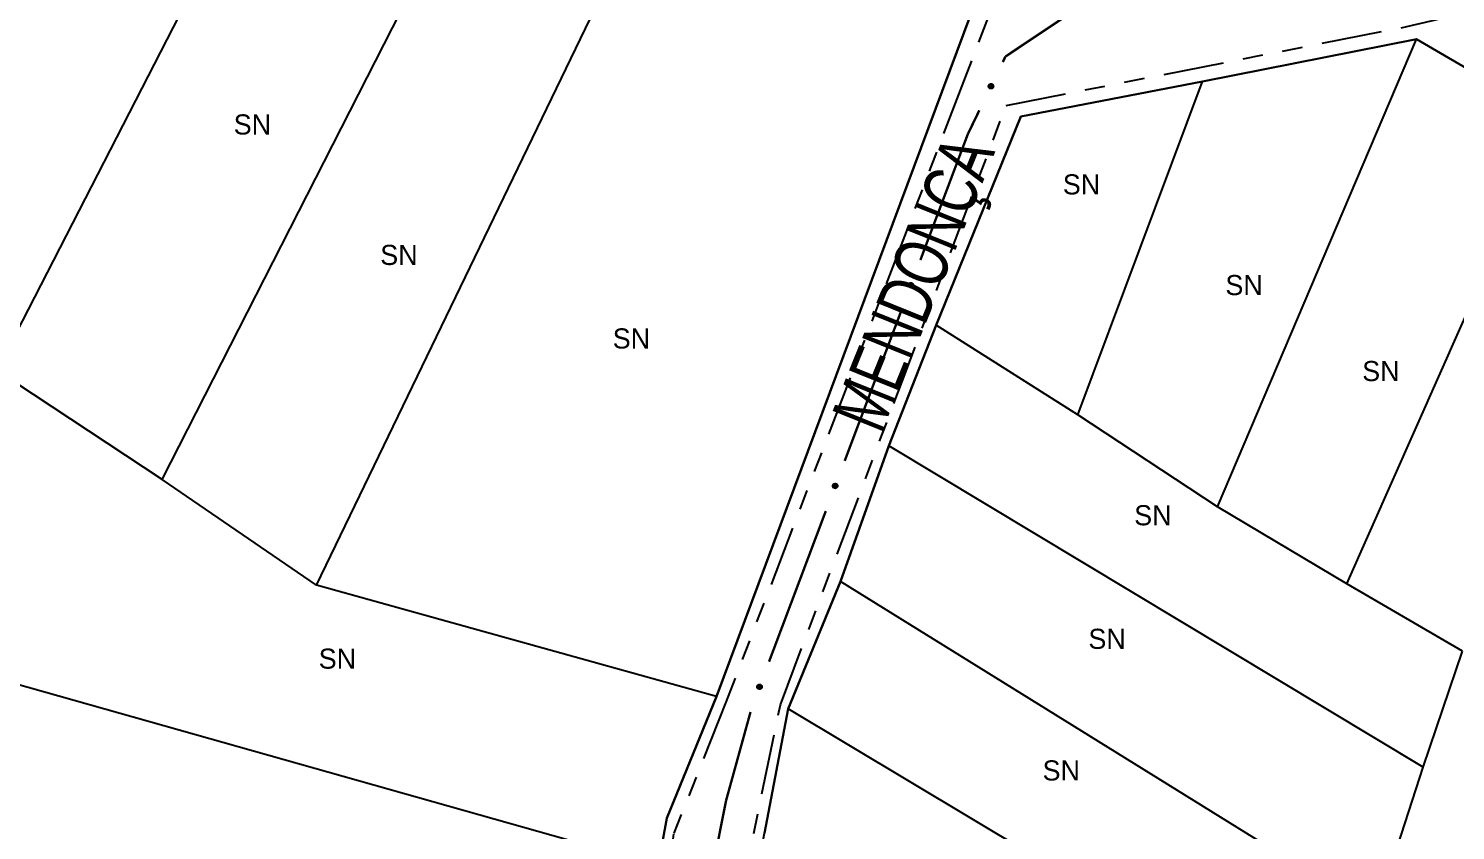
# Model space of a CAD drawing. Extents: x 207981 to 210201, y 4876477 to 4878908.
# Drawn here: x 209591.7 to 209698, y 4877076.3 to 4877136.1 of the extents above; entities that cross this region are included whole.
import ezdxf
from ezdxf.enums import TextEntityAlignment as Align

# ---------------------------------------------------------------- set-up
doc = ezdxf.new("R2010")
doc.units = 0
doc.header["$LTSCALE"] = 1.5
doc.header["$MEASUREMENT"] = 0
doc.linetypes.add('TRACO_25', pattern=[8, 3, -1, 1, -1, 1, -1])
for name, color, linetype in [('CD_MALHA_LOTES', 7, 'CONTINUOUS'), ('RU-QUADRA', 210, 'CONTINUOUS'), ('SV-EIXO-RUA-N-PAV', 6, 'CONTINUOUS'), ('SV-RUA-NAO-PAV', 7, 'CONTINUOUS'), ('SV-TXT-RUA-N-PAV', 7, 'CONTINUOUS'), ('Th_NmrPort', 1, 'CONTINUOUS')]:
    doc.layers.add(name, color=color, linetype=linetype)
doc.styles.add('ARIAL', font='ARIAL.SHX')

msp = doc.modelspace()

# ---------------------------------------------------------------- linework, layer by layer
at = {"layer": 'CD_MALHA_LOTES', "linetype": 'Continuous', "flags": 128}
for points in [[(209589.334655, 4877110.632525), (209616.591013, 4877163.708256)], [(209601.664912, 4877102.520514), (209629.013978, 4877156.198851)], [(209613.160791, 4877094.640274), (209639.629125, 4877149.477471)], [(209642.966638, 4877086.342846), (209662.435465, 4877138.630553)], [(209695.115282, 4877135.339394), (209679.169385, 4877132.187298)], [(209680.28189, 4877100.480923), (209695.115282, 4877135.339394)], [(209705.313239, 4877129.406037), (209695.115282, 4877135.339394)], [(209679.169385, 4877132.187298), (209665.633915, 4877129.591454)], [(209669.898515, 4877107.341366), (209679.169385, 4877132.187298)], [(209665.633915, 4877129.591454), (209659.329723, 4877114.016393)], [(209689.923594, 4877094.732983), (209705.313239, 4877129.406037)], [(209659.329723, 4877114.016393), (209655.806793, 4877105.023649)], [(209669.898515, 4877107.341366), (209659.329723, 4877114.016393)], [(209601.664912, 4877102.520514), (209589.334655, 4877110.632525)], [(209680.28189, 4877100.480923), (209669.898515, 4877107.341366)], [(209655.806793, 4877105.023649), (209652.191153, 4877094.918401)], [(209695.625179, 4877081.05845), (209655.806793, 4877105.023649)], [(209613.160791, 4877094.640274), (209601.664912, 4877102.520514)], [(209689.923594, 4877094.732983), (209680.28189, 4877100.480923)], [(209652.191153, 4877094.918401), (209648.297388, 4877085.415759)], [(209692.102249, 4877070.165178), (209652.191153, 4877094.918401)], [(209642.966638, 4877086.342846), (209613.160791, 4877094.640274)], [(209698.545503, 4877089.726713), (209689.923594, 4877094.732983)], [(209638.609329, 4877073.734463), (209580.573683, 4877090.143903)], [(209695.625179, 4877081.05845), (209698.545503, 4877089.726713)], [(209638.609329, 4877073.734463), (209639.25829, 4877077.257393), (209642.966638, 4877086.342846)], [(209648.297388, 4877085.415759), (209646.535923, 4877076.144889)], [(209688.996507, 4877061.033371), (209648.297388, 4877085.415759)], [(209692.102249, 4877070.165178), (209695.625179, 4877081.05845)]]:
    msp.add_lwpolyline(points, dxfattribs=at)
at = {"layer": 'RU-QUADRA', "linetype": 'Continuous', "flags": 128}
for points in [[(209525.551069, 4877068.032878), (209535.285483, 4877082.634498), (209548.032929, 4877101.500718), (209562.495486, 4877129.823226), (209591.327892, 4877183.594272), (209596.565933, 4877180.627594), (209601.757621, 4877177.753624), (209608.061812, 4877174.601528), (209618.816021, 4877168.390045), (209616.591013, 4877163.708256), (209629.013978, 4877156.198851), (209639.629125, 4877149.477471), (209662.435465, 4877138.630553), (209642.966638, 4877086.342846), (209639.25829, 4877077.257393), (209638.609329, 4877073.734463)], [(209617.471745, 4876946.677189), (209620.345715, 4876957.98765), (209622.478015, 4876966.655914), (209624.98115, 4876976.761162), (209627.576993, 4876986.634639), (209630.821798, 4876998.964896), (209633.417642, 4877011.665988), (209635.735359, 4877023.208221), (209637.867659, 4877034.333265), (209640.092668, 4877043.743198), (209642.224968, 4877054.960951), (209644.310914, 4877064.417238), (209646.535923, 4877076.144889), (209648.297388, 4877085.415759), (209652.191153, 4877094.918401), (209655.806793, 4877105.023649), (209659.329723, 4877114.016393), (209665.633915, 4877129.591454), (209679.169385, 4877132.187298), (209695.115282, 4877135.339394), (209705.313239, 4877129.406037)]]:
    msp.add_lwpolyline(points, dxfattribs=at)
at = {"layer": 'SV-EIXO-RUA-N-PAV', "const_width": 0.18}
for points in [[(209664.492112, 4877134.049673), (209674.086506, 4877140.466363)], [(209664.292564, 4877133.637841), (209664.492112, 4877134.049673)], [(209661.689521, 4877128.265603), (209662.548381, 4877130.038144)], [(209658.154722, 4877118.878749), (209661.678827, 4877128.237205)], [(209661.678827, 4877128.237205), (209661.689521, 4877128.265603)], [(209652.516155, 4877103.905221), (209656.74508, 4877115.135367)], [(209646.877588, 4877088.931692), (209651.106513, 4877100.161838)], [(209643.681385, 4877078.594155), (209645.497783, 4877085.178599)], [(209642.671762, 4877073.524091), (209643.64826, 4877078.427809)], [(209643.64826, 4877078.427809), (209643.681385, 4877078.594155)]]:
    msp.add_lwpolyline(points, dxfattribs=at)
at = {"layer": 'SV-EIXO-RUA-N-PAV'}
for points in [[(209663.258757, 4877131.756691), (209663.242061, 4877131.802662), (209663.237113, 4877131.845585), (209663.243289, 4877131.882573), (209663.25727, 4877131.913835), (209663.275176, 4877131.944207), (209663.299984, 4877131.970846), (209663.334067, 4877131.994312), (209663.380064, 4877132.011384), (209663.424369, 4877132.013563), (209663.460956, 4877132.009448), (209663.494393, 4877131.996746), (209663.523607, 4877131.978858), (209663.550425, 4877131.952173), (209663.573869, 4877131.917401), (209663.589915, 4877131.870733), (209663.594478, 4877131.828619), (209663.587565, 4877131.792999), (209663.574582, 4877131.759464), (209663.555931, 4877131.728676), (209663.531428, 4877131.702667), (209663.496375, 4877131.679126), (209663.450104, 4877131.663898), (209663.408152, 4877131.658868), (209663.372445, 4877131.66528), (209663.339717, 4877131.678804), (209663.309036, 4877131.696393), (209663.28122, 4877131.720216), (209663.258757, 4877131.756691)], [(209657.296248, 4877116.911389), (209657.275442, 4877116.955651), (209657.266611, 4877116.997947), (209657.269399, 4877117.035343), (209657.280479, 4877117.067747), (209657.295549, 4877117.099621), (209657.317832, 4877117.128405), (209657.34964, 4877117.154874), (209657.393895, 4877117.176057), (209657.437817, 4877117.182256), (209657.474627, 4877117.181484), (209657.509081, 4877117.171876), (209657.5398, 4877117.156718), (209657.568933, 4877117.132582), (209657.595442, 4877117.100086), (209657.615665, 4877117.055071), (209657.624039, 4877117.013546), (209657.620393, 4877116.977445), (209657.610514, 4877116.942868), (209657.594739, 4877116.910511), (209657.572702, 4877116.882383), (209657.539935, 4877116.855752), (209657.495241, 4877116.83638), (209657.45392, 4877116.827555), (209657.417777, 4877116.830694), (209657.383955, 4877116.841186), (209657.351802, 4877116.855912), (209657.321935, 4877116.877107), (209657.296248, 4877116.911389)], [(209651.657681, 4877101.93786), (209651.636875, 4877101.982122), (209651.628044, 4877102.024418), (209651.630831, 4877102.061815), (209651.641912, 4877102.094219), (209651.656981, 4877102.126093), (209651.679265, 4877102.154877), (209651.711073, 4877102.181345), (209651.755327, 4877102.202528), (209651.79925, 4877102.208727), (209651.836059, 4877102.207956), (209651.870514, 4877102.198347), (209651.901233, 4877102.183189), (209651.930366, 4877102.159054), (209651.956874, 4877102.126557), (209651.977098, 4877102.081542), (209651.985472, 4877102.040017), (209651.981825, 4877102.003916), (209651.971946, 4877101.969339), (209651.956171, 4877101.936983), (209651.934135, 4877101.908854), (209651.901368, 4877101.882223), (209651.856673, 4877101.862851), (209651.815353, 4877101.854027), (209651.77921, 4877101.857165), (209651.745388, 4877101.867658), (209651.713235, 4877101.882384), (209651.683368, 4877101.903579), (209651.657681, 4877101.93786)], [(209646.019114, 4877086.964332), (209645.998307, 4877087.008594), (209645.989476, 4877087.050889), (209645.992264, 4877087.088286), (209646.003345, 4877087.12069), (209646.018414, 4877087.152564), (209646.040697, 4877087.181348), (209646.072506, 4877087.207816), (209646.11676, 4877087.229), (209646.160683, 4877087.235199), (209646.197492, 4877087.234427), (209646.231946, 4877087.224819), (209646.262665, 4877087.209661), (209646.291799, 4877087.185525), (209646.318307, 4877087.153029), (209646.338531, 4877087.108014), (209646.346904, 4877087.066489), (209646.343258, 4877087.030388), (209646.333379, 4877086.995811), (209646.317604, 4877086.963454), (209646.295568, 4877086.935326), (209646.2628, 4877086.908695), (209646.218106, 4877086.889323), (209646.176785, 4877086.880498), (209646.140643, 4877086.883637), (209646.106821, 4877086.894129), (209646.074667, 4877086.908855), (209646.044801, 4877086.93005), (209646.019114, 4877086.964332)]]:
    msp.add_lwpolyline(points, close=True, dxfattribs=at)
for points in [[(209663.237113, 4877131.845585), (209663.275176, 4877131.944207)], [(209663.239135, 4877131.827118), (209663.284607, 4877131.94913)], [(209663.242061, 4877131.802662), (209663.299984, 4877131.970846)], [(209663.25068, 4877131.782101), (209663.31418, 4877131.97574)], [(209663.258757, 4877131.756691), (209663.334067, 4877131.994312)], [(209663.271973, 4877131.738426), (209663.357222, 4877131.998856)], [(209663.28122, 4877131.720216), (209663.380064, 4877132.011384)], [(209663.297318, 4877131.712499), (209663.399821, 4877132.008541)], [(209663.309036, 4877131.696393), (209663.424369, 4877132.013563)], [(209663.325042, 4877131.691485), (209663.438888, 4877132.007806)], [(209663.339717, 4877131.678804), (209663.460956, 4877132.009448)], [(209663.357602, 4877131.674192), (209663.479259, 4877132.000375)], [(209663.372445, 4877131.66528), (209663.494393, 4877131.996746)], [(209663.392504, 4877131.664862), (209663.508135, 4877131.984867)], [(209663.408152, 4877131.658868), (209663.523607, 4877131.978858)], [(209663.430976, 4877131.6629), (209663.535898, 4877131.960802)], [(209663.450104, 4877131.663898), (209663.550425, 4877131.952173)], [(209663.473537, 4877131.675635), (209663.56128, 4877131.931824)], [(209663.496375, 4877131.679126), (209663.573869, 4877131.917401)], [(209663.514161, 4877131.69689), (209663.578927, 4877131.886883)], [(209663.531428, 4877131.702667), (209663.589915, 4877131.870733)], [(209663.545, 4877131.719854), (209663.58984, 4877131.843689)], [(209663.555931, 4877131.728676), (209663.594478, 4877131.828619)], [(209657.266611, 4877116.997947), (209657.295549, 4877117.099621)], [(209657.270304, 4877116.97974), (209657.304494, 4877117.105381)], [(209657.275442, 4877116.955651), (209657.317832, 4877117.128405)], [(209657.285895, 4877116.935959), (209657.331524, 4877117.13457)], [(209657.296248, 4877116.911389), (209657.34964, 4877117.154874)], [(209657.311071, 4877116.894401), (209657.372286, 4877117.161504)], [(209657.321935, 4877116.877107), (209657.393895, 4877117.176057)], [(209657.338668, 4877116.870887), (209657.413828, 4877117.175022)], [(209657.351802, 4877116.855912), (209657.437817, 4877117.182256)], [(209657.368188, 4877116.85248), (209657.4528, 4877117.177843)], [(209657.383955, 4877116.841186), (209657.474627, 4877117.181484)], [(209657.402186, 4877116.838219), (209657.493679, 4877117.174114)], [(209657.417777, 4877116.830694), (209657.509081, 4877117.171876)], [(209657.437791, 4877116.832102), (209657.523846, 4877117.161296)], [(209657.45392, 4877116.827555), (209657.5398, 4877117.156718)], [(209657.476283, 4877116.833646), (209657.553682, 4877117.139854)], [(209657.495241, 4877116.83638), (209657.568933, 4877117.132582)], [(209657.517509, 4877116.850198), (209657.581594, 4877117.113305)], [(209657.539935, 4877116.855752), (209657.595442, 4877117.100086)], [(209657.556033, 4877116.875059), (209657.603254, 4877117.070155)], [(209657.572702, 4877116.882383), (209657.615665, 4877117.055071)], [(209657.584655, 4877116.900733), (209657.618049, 4877117.028132)], [(209657.594739, 4877116.910511), (209657.624039, 4877117.013546)], [(209651.628044, 4877102.024418), (209651.656981, 4877102.126093)], [(209651.631736, 4877102.006211), (209651.665926, 4877102.131852)], [(209651.636875, 4877101.982122), (209651.679265, 4877102.154877)], [(209651.647327, 4877101.962431), (209651.692957, 4877102.161041)], [(209651.657681, 4877101.93786), (209651.711073, 4877102.181345)], [(209651.672504, 4877101.920873), (209651.733719, 4877102.187976)], [(209651.683368, 4877101.903579), (209651.755327, 4877102.202528)], [(209651.7001, 4877101.897358), (209651.775261, 4877102.201493)], [(209651.713235, 4877101.882384), (209651.79925, 4877102.208727)], [(209651.729621, 4877101.878951), (209651.814233, 4877102.204314)], [(209651.745388, 4877101.867658), (209651.836059, 4877102.207956)], [(209651.763618, 4877101.864691), (209651.855112, 4877102.200585)], [(209651.77921, 4877101.857165), (209651.870514, 4877102.198347)], [(209651.799224, 4877101.858573), (209651.885279, 4877102.187767)], [(209651.815353, 4877101.854027), (209651.901233, 4877102.183189)], [(209651.837715, 4877101.860117), (209651.915114, 4877102.166326)], [(209651.856673, 4877101.862851), (209651.930366, 4877102.159054)], [(209651.878942, 4877101.87667), (209651.943026, 4877102.139776)], [(209651.901368, 4877101.882223), (209651.956874, 4877102.126557)], [(209651.917465, 4877101.901531), (209651.964687, 4877102.096626)], [(209651.934135, 4877101.908854), (209651.977098, 4877102.081542)], [(209651.946088, 4877101.927204), (209651.979482, 4877102.054603)], [(209651.956171, 4877101.936983), (209651.985472, 4877102.040017)], [(209645.989476, 4877087.050889), (209646.018414, 4877087.152564)], [(209645.993169, 4877087.032683), (209646.027359, 4877087.158324)], [(209645.998307, 4877087.008594), (209646.040697, 4877087.181348)], [(209646.00876, 4877086.988902), (209646.05439, 4877087.187513)], [(209646.019114, 4877086.964332), (209646.072506, 4877087.207816)], [(209646.033937, 4877086.947344), (209646.095152, 4877087.214447)], [(209646.044801, 4877086.93005), (209646.11676, 4877087.229)], [(209646.061533, 4877086.923829), (209646.136693, 4877087.227965)], [(209646.074667, 4877086.908855), (209646.160683, 4877087.235199)], [(209646.091053, 4877086.905423), (209646.175665, 4877087.230786)], [(209646.106821, 4877086.894129), (209646.197492, 4877087.234427)], [(209646.125051, 4877086.891162), (209646.216545, 4877087.227056)], [(209646.140643, 4877086.883637), (209646.231946, 4877087.224819)], [(209646.160657, 4877086.885044), (209646.246712, 4877087.214239)], [(209646.176785, 4877086.880498), (209646.262665, 4877087.209661)], [(209646.199148, 4877086.886588), (209646.276547, 4877087.192797)], [(209646.218106, 4877086.889323), (209646.291799, 4877087.185525)], [(209646.240375, 4877086.903141), (209646.304459, 4877087.166248)], [(209646.2628, 4877086.908695), (209646.318307, 4877087.153029)], [(209646.278898, 4877086.928002), (209646.32612, 4877087.123097)], [(209646.295568, 4877086.935326), (209646.338531, 4877087.108014)], [(209646.307521, 4877086.953675), (209646.340914, 4877087.081074)], [(209646.317604, 4877086.963454), (209646.346904, 4877087.066489)]]:
    msp.add_lwpolyline(points, dxfattribs=at)
at = {"layer": 'SV-RUA-NAO-PAV', "linetype": 'TRACO_25'}
for points in [[(209590.715396, 4877184.49122, 11.67), (209619.741167, 4877168.437861, 11.67), (209638.713319, 4877156.600535, 11.67), (209660.03672, 4877145.979373, 11.67), (209663.766289, 4877143.060581, 11.67), (209664.090599, 4877139.331012, 11.67), (209661.496117, 4877132.520496, 11.67), (209643.659051, 4877085.900892, 11.67), (209639.767327, 4877076.090506, 11.67), (209635.875604, 4877046.902579, 11.67), (209628.578622, 4877016.174179, 11.67), (209617.552072, 4876971.500437, 11.67), (209606.849833, 4876930.63734, 11.67), (209588.283069, 4876877.774763, 11.67), (209577.742984, 4876849.15438, 11.67), (209576.121433, 4876848.181449, 11.67), (209568.824451, 4876854.82981, 11.67), (209513.286314, 4876906.638379, 11.67)], [(209610.920621, 4876925.582566, 10.964115), (209618.28047, 4876955.442525, 10.964115), (209629.635666, 4876999.286198, 10.964115), (209643.934801, 4877067.312233, 10.964115), (209647.719866, 4877085.711855, 10.964115), (209664.542379, 4877130.396654, 10.964115), (209694.402338, 4877136.284533, 10.964115), (209708.107556, 4877139.472927, 11.658089), (209728.894029, 4877129.136185, 11.658089), (209756.076205, 4877114.755885, 11.658089), (209756.573963, 4877112.987966, 11.658089), (209740.194219, 4877077.003077, 11.038469), (209736.777575, 4877069.114706, 10.964115), (209731.727288, 4877060.688368, 10.964115), (209722.159484, 4877031.984957, 10.964115), (209712.959672, 4877000.495316, 10.964115), (209704.653557, 4876973.842148, 10.964115), (209696.768004, 4876945.927292, 10.964115)]]:
    msp.add_polyline3d(points, dxfattribs=at)

# ---------------------------------------------------------------- texts
at = {"layer": 'SV-TXT-RUA-N-PAV', "style": 'ARIAL', "width": 0.7}
msp.add_text('MENDONÇA', height=4, rotation=68, dxfattribs=at).set_placement((209655.20573, 4877105.836543))
at = {"layer": 'Th_NmrPort', "color": 1}
for p in [(209606.985526, 4877128.986597), (209668.76618, 4877124.519751), (209617.906973, 4877119.259683), (209680.88216, 4877117.011256), (209635.227706, 4877113.031045), (209691.075937, 4877110.600621), (209674.086912, 4877099.849393), (209670.67396, 4877090.634421), (209613.319059, 4877089.157114), (209667.261007, 4877080.822184)]:
    msp.add_text('SN', height=1.5, dxfattribs=at).set_placement(p, align=Align.MIDDLE_LEFT)

doc.saveas('drawing.dxf')
